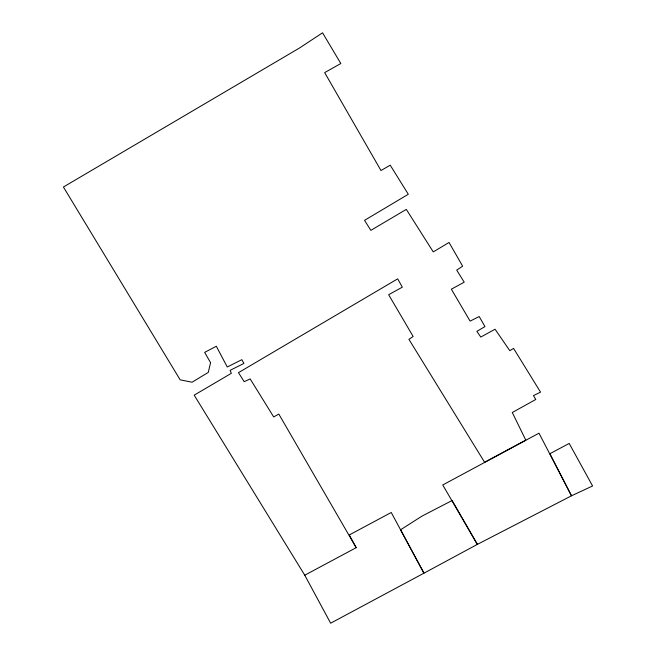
<?xml version="1.0" encoding="UTF-8"?>
<svg xmlns="http://www.w3.org/2000/svg" width="656" height="656" viewBox="0 0 656 656"><rect width="100%" height="100%" fill="white"/><g stroke="black" fill="none" stroke-linecap="round" stroke-linejoin="round"><path stroke-width="0.98" d="M304.761 575.205L356.183 547.678L349.304 534.952L391.247 512.492L423.956 573.18L477.355 544.382L571.491 495.805L592.589 485.965L569.187 443.44L549.908 453.706L571.491 495.805L538.986 433.181L442.743 484.973L477.355 544.382L452.14 500.503L422.062 516.075L400.554 529.802L423.956 573.18L330.64 623.2L304.761 575.205L194.184 395.158L231.347 373.321L230.108 370.353L243.909 363.432L241.851 359.685L227.263 366.975L216.308 346.253L204.647 352.387L210.576 362.653L208.272 372.411L192.077 382.218L180.17 379.832L63.411 187.009L299.776 47.839L322.563 32.8L340.817 63.534L324.663 72.603L380.98 170.535L390.213 165.173L408.303 194.266L364.547 220.342L370.845 230.354L406.318 209.387L433.263 251.904L449.048 242.466L462.644 266.197L456.707 270.116L464.21 282.187L451.353 289.189L470.098 321.12L479.208 316.545L484.973 326.598L476.855 331.337L480.774 337.061L495.067 329.238L509.819 350.698L513.566 348.393L540.552 392.149L533.467 395.609L535.772 399.479L512.287 412.501L525.8 440.143L484.604 462.275L408.918 339.332L413.157 336.487L388.647 294.708L402.325 287.172L397.667 278.849L238.472 372.657L244.196 381.685L250.174 378.922L273.7 416.954L278.808 414.067L356.183 547.678"/></g></svg>
